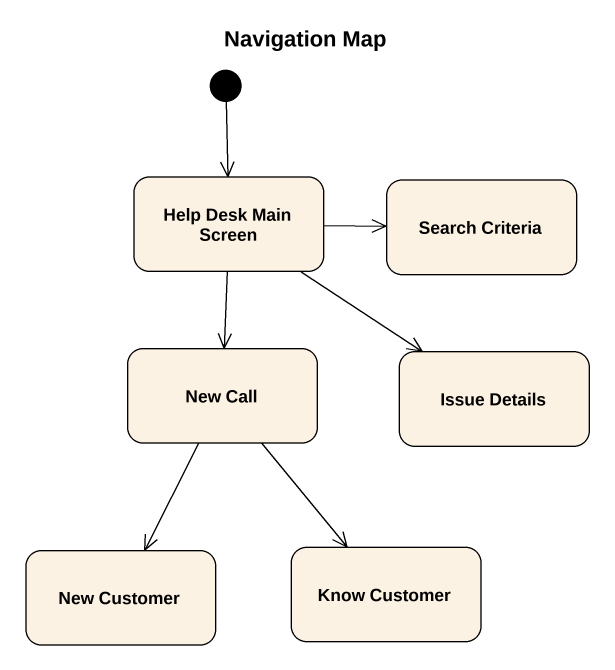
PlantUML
@startuml
title Navigation Map
hide empty description
state "Help Desk Main Screen" as Help_Desk_Main_Screen
state "Search Criteria" as Search_Criteria
state "New Call" as New_Call
state "Issue Details" as Issue_Details
state "New Customer" as New_Customer
state "Know Customer" as Know_Customer
[*] --> Help_Desk_Main_Screen
Help_Desk_Main_Screen -right-> Search_Criteria
Help_Desk_Main_Screen --> New_Call
Help_Desk_Main_Screen --> Issue_Details
New_Call --> New_Customer
New_Call --> Know_Customer
@enduml
